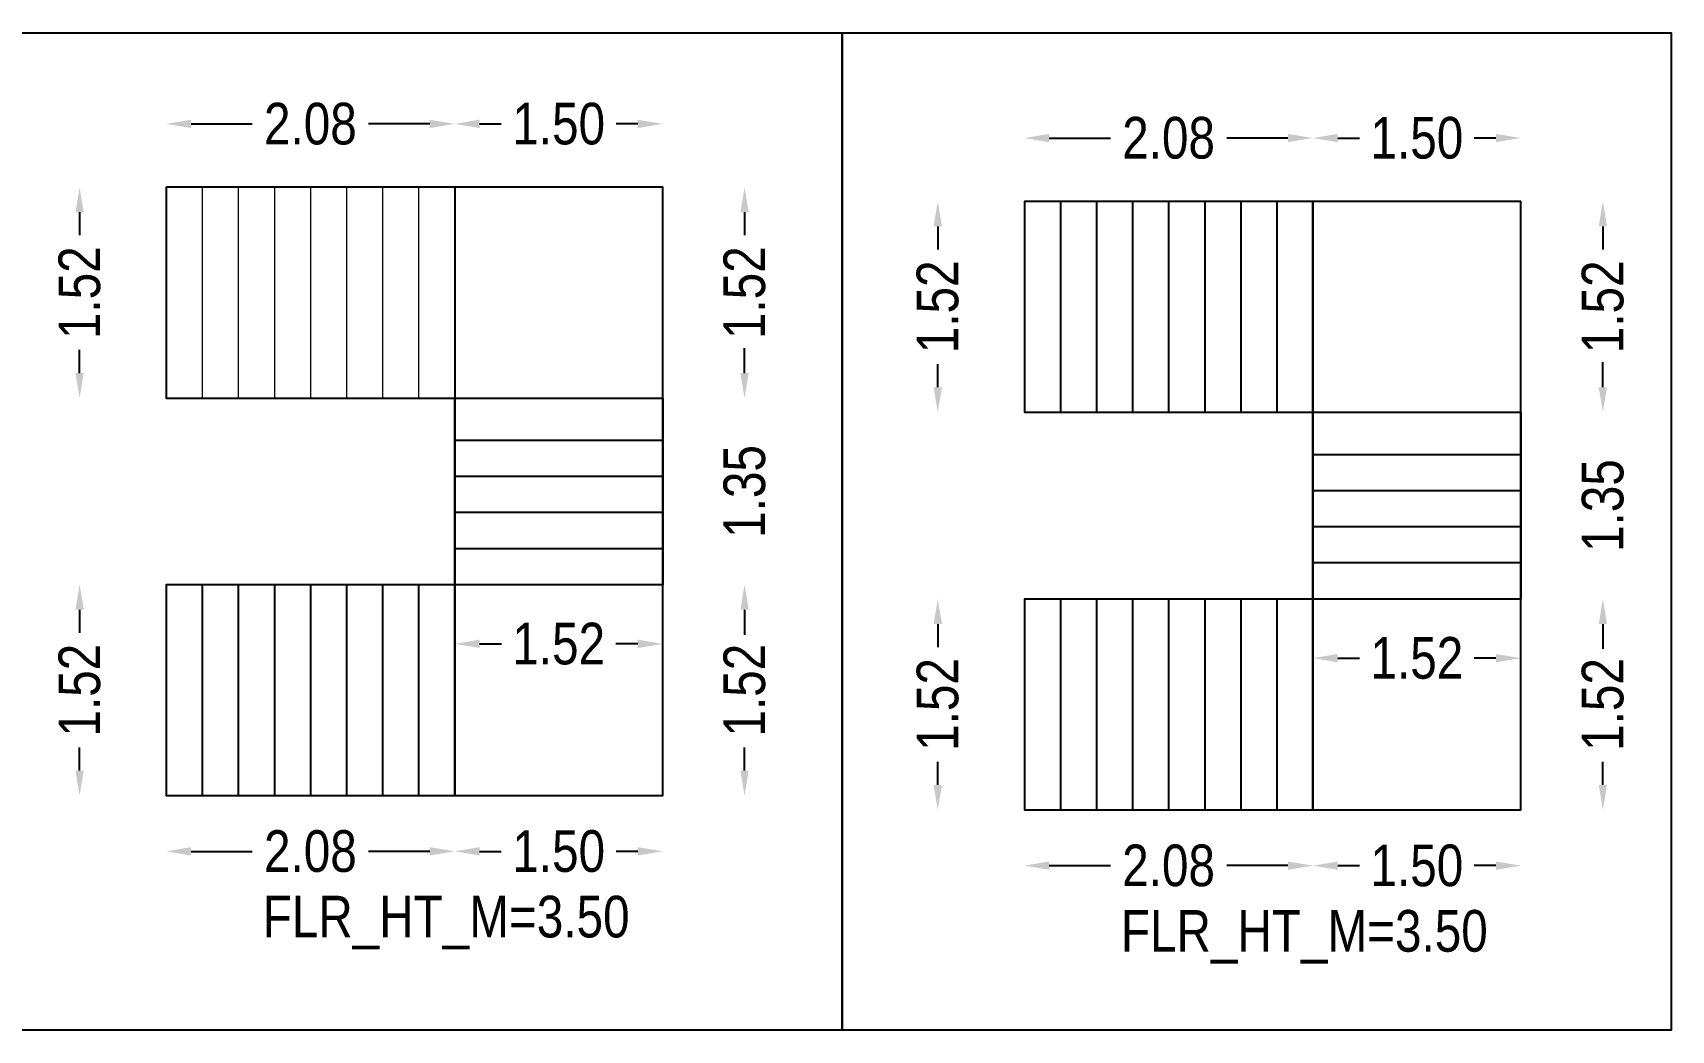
# Model space of a CAD drawing. Header units: metres. Extents: x 3750 to 6203, y 1588 to 3614.
# Drawn here: x 3805.32 to 3817.13, y 1791.57 to 1798.76 of the extents above; entities that cross this region are included whole.
import ezdxf

# ---------------------------------------------------------------- set-up
doc = ezdxf.new("R2010")
doc.units = ezdxf.units.M
for name, color, linetype in [('BLK_4_FLR_1_STAIR_1', 1, 'Continuous'), ('BLK_4_FLR_1_STAIR_1_FLIGHT_1', 7, 'Continuous'), ('BLK_4_FLR_1_STAIR_1_FLIGHT_2', 7, 'Continuous'), ('BLK_4_FLR_1_STAIR_1_FLIGHT_3', 7, 'Continuous'), ('BLK_4_FLR_1_STAIR_1_LANDING_1', 7, 'Continuous'), ('BLK_4_FLR_1_STAIR_1_LANDING_2', 7, 'Continuous'), ('BLK_4_FLR_2_STAIR_1', 1, 'Continuous'), ('BLK_4_FLR_2_STAIR_1_FLIGHT_1', 7, 'Continuous'), ('BLK_4_FLR_2_STAIR_1_FLIGHT_2', 7, 'Continuous'), ('BLK_4_FLR_2_STAIR_1_FLIGHT_3', 7, 'Continuous'), ('BLK_4_FLR_2_STAIR_1_LANDING_1', 7, 'Continuous'), ('BLK_4_FLR_2_STAIR_1_LANDING_2', 7, 'Continuous')]:
    doc.layers.add(name, color=color, linetype=linetype)
doc.styles.add('style2a', font='swissc.ttf')
doc.dimstyles.get("Standard").update_dxf_attribs({"dimtxt": 0.3, "dimasz": 0.18, "dimexe": 0.18, "dimexo": 0.0625, "dimgap": 0.09, "dimtad": 0, "dimzin": 0, "dimdsep": 46, "dimtxsty": 'style2a', "dimcen": 0.09, "dimse1": 1, "dimse2": 1, "dimadec": 0, "dimazin": 0, "dimtfac": 1, "dimtofl": 0, "dimtmove": 0, "dimatfit": 3, "dimfxl": 0, "dimtolj": 1, "dimtzin": 0, "dimarcsym": 0})

# ---------------------------------------------------------------- blocks, each defined once
blk = doc.blocks.new('*D198')
at = {"layer": 'BLK_4_FLR_2_STAIR_1_FLIGHT_1', "color": 0, "lineweight": -2, "ltscale": 10}
for p, q in [((3811.847, 1797.363), (3811.847, 1797.196)), ((3811.847, 1796.203), (3811.847, 1796.369))]:
    blk.add_line(p, q, dxfattribs=at)
at = {"layer": 'BLK_4_FLR_2_STAIR_1_FLIGHT_1', "color": 0, "ltscale": 10}
for points in [[(3811.817, 1797.363), (3811.877, 1797.363), (3811.847, 1797.543)], [(3811.817, 1796.203), (3811.877, 1796.203), (3811.847, 1796.023)]]:
    blk.add_solid(points, dxfattribs=at)
at = {"layer": 'Defpoints', "color": 0, "ltscale": 10}
for p in [(3811.847, 1797.543), (3812.731, 1797.543), (3812.731, 1796.023)]:
    blk.add_point(p, dxfattribs=at)
at = {"layer": 'BLK_4_FLR_2_STAIR_1_FLIGHT_1', "color": 0, "lineweight": 18, "ltscale": 10, "insert": (3811.847, 1796.783), "char_height": 0.3, "attachment_point": 5, "rotation": 90, "style": 'style2a'}
blk.add_mtext('\\A1;1.52', dxfattribs=at)
blk = doc.blocks.new('*D199')
at = {"layer": 'BLK_4_FLR_2_STAIR_1_FLIGHT_3', "color": 0, "lineweight": -2}
for p, q in [((3811.847, 1794.496), (3811.847, 1794.33)), ((3811.847, 1793.336), (3811.847, 1793.503))]:
    blk.add_line(p, q, dxfattribs=at)
at = {"layer": 'BLK_4_FLR_2_STAIR_1_FLIGHT_3', "color": 0}
for points in [[(3811.817, 1794.496), (3811.877, 1794.496), (3811.847, 1794.676)], [(3811.817, 1793.336), (3811.877, 1793.336), (3811.847, 1793.156)]]:
    blk.add_solid(points, dxfattribs=at)
at = {"layer": 'Defpoints', "color": 0}
for p in [(3811.847, 1794.676), (3812.731, 1794.676), (3812.731, 1793.156)]:
    blk.add_point(p, dxfattribs=at)
at = {"layer": 'BLK_4_FLR_2_STAIR_1_FLIGHT_3', "color": 0, "insert": (3811.847, 1793.916), "char_height": 0.3, "attachment_point": 5, "rotation": 90, "style": 'style2a'}
blk.add_mtext('\\A1;1.52', dxfattribs=at)
blk = doc.blocks.new('*D200')
at = {"layer": 'BLK_4_FLR_2_STAIR_1_FLIGHT_2', "color": 0, "lineweight": -2, "ltscale": 10}
for p, q in [((3814.731, 1794.25), (3814.888, 1794.25)), ((3815.871, 1794.25), (3815.715, 1794.25))]:
    blk.add_line(p, q, dxfattribs=at)
at = {"layer": 'BLK_4_FLR_2_STAIR_1_FLIGHT_2', "color": 0, "ltscale": 10}
for points in [[(3814.731, 1794.28), (3814.731, 1794.22), (3814.551, 1794.25)], [(3815.871, 1794.28), (3815.871, 1794.22), (3816.051, 1794.25)]]:
    blk.add_solid(points, dxfattribs=at)
at = {"layer": 'Defpoints', "color": 0, "ltscale": 10}
for p in [(3814.551, 1795.135), (3816.051, 1795.135), (3814.551, 1794.25)]:
    blk.add_point(p, dxfattribs=at)
at = {"layer": 'BLK_4_FLR_2_STAIR_1_FLIGHT_2', "color": 0, "lineweight": 18, "ltscale": 10, "insert": (3815.301, 1794.25), "char_height": 0.3, "attachment_point": 5, "style": 'style2a'}
blk.add_mtext('\\A1;1.52', dxfattribs=at)
blk = doc.blocks.new('*D202')
at = {"layer": 'BLK_4_FLR_2_STAIR_1_FLIGHT_1', "color": 0, "lineweight": -2, "ltscale": 10}
for p, q in [((3812.651, 1798), (3813.092, 1798)), ((3814.371, 1798), (3813.931, 1798))]:
    blk.add_line(p, q, dxfattribs=at)
at = {"layer": 'BLK_4_FLR_2_STAIR_1_FLIGHT_1', "color": 0, "ltscale": 10}
for points in [[(3812.651, 1798.03), (3812.651, 1797.97), (3812.471, 1798)], [(3814.371, 1798.03), (3814.371, 1797.97), (3814.551, 1798)]]:
    blk.add_solid(points, dxfattribs=at)
at = {"layer": 'Defpoints', "color": 0, "ltscale": 10}
for p in [(3814.551, 1798), (3812.471, 1797.543, 3.669), (3814.551, 1797.543, 3.669)]:
    blk.add_point(p, dxfattribs=at)
at = {"layer": 'BLK_4_FLR_2_STAIR_1_FLIGHT_1', "color": 0, "lineweight": 18, "ltscale": 10, "insert": (3813.511, 1798), "char_height": 0.3, "attachment_point": 5, "style": 'style2a'}
blk.add_mtext('\\A1;2.08', dxfattribs=at)
blk = doc.blocks.new('*D203')
at = {"layer": 'BLK_4_FLR_2_STAIR_1_FLIGHT_2', "color": 0, "lineweight": -2, "ltscale": 10}
for p, q in [((3816.642, 1796.203), (3816.642, 1796.383)), ((3816.642, 1794.496), (3816.642, 1794.316))]:
    blk.add_line(p, q, dxfattribs=at)
at = {"layer": 'BLK_4_FLR_2_STAIR_1_FLIGHT_2', "color": 0, "ltscale": 10}
for points in [[(3816.612, 1796.203), (3816.672, 1796.203), (3816.642, 1796.023)], [(3816.612, 1794.496), (3816.672, 1794.496), (3816.642, 1794.676)]]:
    blk.add_solid(points, dxfattribs=at)
at = {"layer": 'Defpoints', "color": 0, "ltscale": 10}
for p in [(3814.551, 1796.023, 3.669), (3814.551, 1794.676, 3.669), (3816.642, 1794.676)]:
    blk.add_point(p, dxfattribs=at)
at = {"layer": 'BLK_4_FLR_2_STAIR_1_FLIGHT_2', "color": 0, "lineweight": 18, "ltscale": 10, "insert": (3816.642, 1795.35), "char_height": 0.3, "attachment_point": 5, "rotation": 90, "style": 'style2a'}
blk.add_mtext('\\A1;1.35', dxfattribs=at)
blk = doc.blocks.new('*D197')
at = {"layer": 'BLK_4_FLR_2_STAIR_1_FLIGHT_3', "color": 0, "lineweight": -2}
for p, q in [((3812.651, 1792.754), (3813.092, 1792.754)), ((3814.371, 1792.754), (3813.931, 1792.754))]:
    blk.add_line(p, q, dxfattribs=at)
at = {"layer": 'BLK_4_FLR_2_STAIR_1_FLIGHT_3', "color": 0}
for points in [[(3812.651, 1792.784), (3812.651, 1792.724), (3812.471, 1792.754)], [(3814.371, 1792.784), (3814.371, 1792.724), (3814.551, 1792.754)]]:
    blk.add_solid(points, dxfattribs=at)
at = {"layer": 'Defpoints', "color": 0}
for p in [(3812.471, 1793.156, 3.669), (3814.551, 1793.156, 3.669), (3814.551, 1792.754)]:
    blk.add_point(p, dxfattribs=at)
at = {"layer": 'BLK_4_FLR_2_STAIR_1_FLIGHT_3', "color": 0, "insert": (3813.511, 1792.754), "char_height": 0.3, "attachment_point": 5, "style": 'style2a'}
blk.add_mtext('\\A1;2.08', dxfattribs=at)
blk = doc.blocks.new('*D201')
at = {"layer": 'BLK_4_FLR_2_STAIR_1_LANDING_1', "color": 0, "lineweight": -2}
for p, q in [((3814.731, 1798), (3814.888, 1798)), ((3815.871, 1798), (3815.715, 1798))]:
    blk.add_line(p, q, dxfattribs=at)
at = {"layer": 'BLK_4_FLR_2_STAIR_1_LANDING_1', "color": 0}
for points in [[(3814.731, 1798.03), (3814.731, 1797.97), (3814.551, 1798)], [(3815.871, 1798.03), (3815.871, 1797.97), (3816.051, 1798)]]:
    blk.add_solid(points, dxfattribs=at)
at = {"layer": 'Defpoints', "color": 0}
for p in [(3816.051, 1798), (3814.551, 1797.543, 3.669), (3816.051, 1797.543, 3.669)]:
    blk.add_point(p, dxfattribs=at)
at = {"layer": 'BLK_4_FLR_2_STAIR_1_LANDING_1', "color": 0, "insert": (3815.301, 1798), "char_height": 0.3, "attachment_point": 5, "style": 'style2a'}
blk.add_mtext('\\A1;1.50', dxfattribs=at)
blk = doc.blocks.new('*D204')
at = {"layer": 'BLK_4_FLR_2_STAIR_1_LANDING_1', "color": 0, "lineweight": -2}
for p, q in [((3816.642, 1797.363), (3816.642, 1797.196)), ((3816.642, 1796.203), (3816.642, 1796.369))]:
    blk.add_line(p, q, dxfattribs=at)
at = {"layer": 'BLK_4_FLR_2_STAIR_1_LANDING_1', "color": 0}
for points in [[(3816.612, 1797.363), (3816.672, 1797.363), (3816.642, 1797.543)], [(3816.612, 1796.203), (3816.672, 1796.203), (3816.642, 1796.023)]]:
    blk.add_solid(points, dxfattribs=at)
at = {"layer": 'Defpoints', "color": 0}
for p in [(3816.051, 1797.543, 3.669), (3816.051, 1796.023, 3.669), (3816.642, 1796.023)]:
    blk.add_point(p, dxfattribs=at)
at = {"layer": 'BLK_4_FLR_2_STAIR_1_LANDING_1', "color": 0, "insert": (3816.642, 1796.783), "char_height": 0.3, "attachment_point": 5, "rotation": 90, "style": 'style2a'}
blk.add_mtext('\\A1;1.52', dxfattribs=at)
blk = doc.blocks.new('*D205')
at = {"layer": 'BLK_4_FLR_2_STAIR_1_LANDING_2', "color": 0, "lineweight": -2}
for p, q in [((3816.642, 1794.496), (3816.642, 1794.33)), ((3816.642, 1793.336), (3816.642, 1793.503))]:
    blk.add_line(p, q, dxfattribs=at)
at = {"layer": 'BLK_4_FLR_2_STAIR_1_LANDING_2', "color": 0}
for points in [[(3816.612, 1794.496), (3816.672, 1794.496), (3816.642, 1794.676)], [(3816.612, 1793.336), (3816.672, 1793.336), (3816.642, 1793.156)]]:
    blk.add_solid(points, dxfattribs=at)
at = {"layer": 'Defpoints', "color": 0}
for p in [(3816.051, 1794.676, 3.669), (3816.051, 1793.156, 3.669), (3816.642, 1793.156)]:
    blk.add_point(p, dxfattribs=at)
at = {"layer": 'BLK_4_FLR_2_STAIR_1_LANDING_2', "color": 0, "insert": (3816.642, 1793.916), "char_height": 0.3, "attachment_point": 5, "rotation": 90, "style": 'style2a'}
blk.add_mtext('\\A1;1.52', dxfattribs=at)
blk = doc.blocks.new('*D206')
at = {"layer": 'BLK_4_FLR_2_STAIR_1_LANDING_2', "color": 0, "lineweight": -2}
for p, q in [((3814.731, 1792.754), (3814.888, 1792.754)), ((3815.871, 1792.754), (3815.715, 1792.754))]:
    blk.add_line(p, q, dxfattribs=at)
at = {"layer": 'BLK_4_FLR_2_STAIR_1_LANDING_2', "color": 0}
for points in [[(3814.731, 1792.784), (3814.731, 1792.724), (3814.551, 1792.754)], [(3815.871, 1792.784), (3815.871, 1792.724), (3816.051, 1792.754)]]:
    blk.add_solid(points, dxfattribs=at)
at = {"layer": 'Defpoints', "color": 0}
for p in [(3814.551, 1793.156, 3.669), (3816.051, 1793.156, 3.669), (3816.051, 1792.754)]:
    blk.add_point(p, dxfattribs=at)
at = {"layer": 'BLK_4_FLR_2_STAIR_1_LANDING_2', "color": 0, "insert": (3815.301, 1792.754), "char_height": 0.3, "attachment_point": 5, "style": 'style2a'}
blk.add_mtext('\\A1;1.50', dxfattribs=at)
blk = doc.blocks.new('*D550')
at = {"layer": 'BLK_4_FLR_1_STAIR_1_FLIGHT_1', "color": 0, "lineweight": -2, "ltscale": 10}
for p, q in [((3805.66, 1797.465), (3805.66, 1797.299)), ((3805.66, 1796.305), (3805.66, 1796.472))]:
    blk.add_line(p, q, dxfattribs=at)
at = {"layer": 'BLK_4_FLR_1_STAIR_1_FLIGHT_1', "color": 0, "ltscale": 10}
for points in [[(3805.63, 1797.465), (3805.69, 1797.465), (3805.66, 1797.645)], [(3805.63, 1796.305), (3805.69, 1796.305), (3805.66, 1796.125)]]:
    blk.add_solid(points, dxfattribs=at)
at = {"layer": 'Defpoints', "color": 0, "ltscale": 10}
for p in [(3805.66, 1797.645), (3806.544, 1797.645), (3806.544, 1796.125)]:
    blk.add_point(p, dxfattribs=at)
at = {"layer": 'BLK_4_FLR_1_STAIR_1_FLIGHT_1', "color": 0, "lineweight": 18, "ltscale": 10, "insert": (3805.66, 1796.885), "char_height": 0.3, "attachment_point": 5, "rotation": 90, "style": 'style2a'}
blk.add_mtext('\\A1;1.52', dxfattribs=at)
blk = doc.blocks.new('*D551')
at = {"layer": 'BLK_4_FLR_1_STAIR_1_FLIGHT_3', "color": 0, "lineweight": -2}
for p, q in [((3805.66, 1794.599), (3805.66, 1794.432)), ((3805.66, 1793.439), (3805.66, 1793.606))]:
    blk.add_line(p, q, dxfattribs=at)
at = {"layer": 'BLK_4_FLR_1_STAIR_1_FLIGHT_3', "color": 0}
for points in [[(3805.63, 1794.599), (3805.69, 1794.599), (3805.66, 1794.779)], [(3805.63, 1793.439), (3805.69, 1793.439), (3805.66, 1793.259)]]:
    blk.add_solid(points, dxfattribs=at)
at = {"layer": 'Defpoints', "color": 0}
for p in [(3805.66, 1794.779), (3806.544, 1794.779), (3806.544, 1793.259)]:
    blk.add_point(p, dxfattribs=at)
at = {"layer": 'BLK_4_FLR_1_STAIR_1_FLIGHT_3', "color": 0, "insert": (3805.66, 1794.019), "char_height": 0.3, "attachment_point": 5, "rotation": 90, "style": 'style2a'}
blk.add_mtext('\\A1;1.52', dxfattribs=at)
blk = doc.blocks.new('*D552')
at = {"layer": 'BLK_4_FLR_1_STAIR_1_FLIGHT_2', "color": 0, "lineweight": -2, "ltscale": 10}
for p, q in [((3808.544, 1794.353), (3808.701, 1794.353)), ((3809.684, 1794.353), (3809.527, 1794.353))]:
    blk.add_line(p, q, dxfattribs=at)
at = {"layer": 'BLK_4_FLR_1_STAIR_1_FLIGHT_2', "color": 0, "ltscale": 10}
for points in [[(3808.544, 1794.383), (3808.544, 1794.323), (3808.364, 1794.353)], [(3809.684, 1794.383), (3809.684, 1794.323), (3809.864, 1794.353)]]:
    blk.add_solid(points, dxfattribs=at)
at = {"layer": 'Defpoints', "color": 0, "ltscale": 10}
for p in [(3808.364, 1795.237), (3809.864, 1795.237), (3808.364, 1794.353)]:
    blk.add_point(p, dxfattribs=at)
at = {"layer": 'BLK_4_FLR_1_STAIR_1_FLIGHT_2', "color": 0, "lineweight": 18, "ltscale": 10, "insert": (3809.114, 1794.353), "char_height": 0.3, "attachment_point": 5, "style": 'style2a'}
blk.add_mtext('\\A1;1.52', dxfattribs=at)
blk = doc.blocks.new('*D554')
at = {"layer": 'BLK_4_FLR_1_STAIR_1_FLIGHT_1', "color": 0, "lineweight": -2, "ltscale": 10}
for p, q in [((3806.464, 1798.102), (3806.905, 1798.102)), ((3808.184, 1798.102), (3807.743, 1798.102))]:
    blk.add_line(p, q, dxfattribs=at)
at = {"layer": 'BLK_4_FLR_1_STAIR_1_FLIGHT_1', "color": 0, "ltscale": 10}
for points in [[(3806.464, 1798.132), (3806.464, 1798.072), (3806.284, 1798.102)], [(3808.184, 1798.132), (3808.184, 1798.072), (3808.364, 1798.102)]]:
    blk.add_solid(points, dxfattribs=at)
at = {"layer": 'Defpoints', "color": 0, "ltscale": 10}
for p in [(3808.364, 1798.102), (3806.284, 1797.645, 3.669), (3808.364, 1797.645, 3.669)]:
    blk.add_point(p, dxfattribs=at)
at = {"layer": 'BLK_4_FLR_1_STAIR_1_FLIGHT_1', "color": 0, "lineweight": 18, "ltscale": 10, "insert": (3807.324, 1798.102), "char_height": 0.3, "attachment_point": 5, "style": 'style2a'}
blk.add_mtext('\\A1;2.08', dxfattribs=at)
blk = doc.blocks.new('*D555')
at = {"layer": 'BLK_4_FLR_1_STAIR_1_FLIGHT_2', "color": 0, "lineweight": -2, "ltscale": 10}
for p, q in [((3810.454, 1796.305), (3810.454, 1796.485)), ((3810.454, 1794.599), (3810.454, 1794.419))]:
    blk.add_line(p, q, dxfattribs=at)
at = {"layer": 'BLK_4_FLR_1_STAIR_1_FLIGHT_2', "color": 0, "ltscale": 10}
for points in [[(3810.424, 1796.305), (3810.484, 1796.305), (3810.454, 1796.125)], [(3810.424, 1794.599), (3810.484, 1794.599), (3810.454, 1794.779)]]:
    blk.add_solid(points, dxfattribs=at)
at = {"layer": 'Defpoints', "color": 0, "ltscale": 10}
for p in [(3808.364, 1796.125, 3.669), (3808.364, 1794.779, 3.669), (3810.454, 1794.779)]:
    blk.add_point(p, dxfattribs=at)
at = {"layer": 'BLK_4_FLR_1_STAIR_1_FLIGHT_2', "color": 0, "lineweight": 18, "ltscale": 10, "insert": (3810.454, 1795.452), "char_height": 0.3, "attachment_point": 5, "rotation": 90, "style": 'style2a'}
blk.add_mtext('\\A1;1.35', dxfattribs=at)
blk = doc.blocks.new('*D553')
at = {"layer": 'BLK_4_FLR_1_STAIR_1_FLIGHT_3', "color": 0, "lineweight": -2}
for p, q in [((3806.464, 1792.857), (3806.905, 1792.857)), ((3808.184, 1792.857), (3807.743, 1792.857))]:
    blk.add_line(p, q, dxfattribs=at)
at = {"layer": 'BLK_4_FLR_1_STAIR_1_FLIGHT_3', "color": 0}
for points in [[(3806.464, 1792.887), (3806.464, 1792.827), (3806.284, 1792.857)], [(3808.184, 1792.887), (3808.184, 1792.827), (3808.364, 1792.857)]]:
    blk.add_solid(points, dxfattribs=at)
at = {"layer": 'Defpoints', "color": 0}
for p in [(3806.284, 1793.259, 3.669), (3808.364, 1793.259, 3.669), (3808.364, 1792.857)]:
    blk.add_point(p, dxfattribs=at)
at = {"layer": 'BLK_4_FLR_1_STAIR_1_FLIGHT_3', "color": 0, "insert": (3807.324, 1792.857), "char_height": 0.3, "attachment_point": 5, "style": 'style2a'}
blk.add_mtext('\\A1;2.08', dxfattribs=at)
blk = doc.blocks.new('*D556')
at = {"layer": 'BLK_4_FLR_1_STAIR_1_LANDING_1', "color": 0, "lineweight": -2}
for p, q in [((3808.544, 1798.102), (3808.7, 1798.102)), ((3809.684, 1798.102), (3809.528, 1798.102))]:
    blk.add_line(p, q, dxfattribs=at)
at = {"layer": 'BLK_4_FLR_1_STAIR_1_LANDING_1', "color": 0}
for points in [[(3808.544, 1798.132), (3808.544, 1798.072), (3808.364, 1798.102)], [(3809.684, 1798.132), (3809.684, 1798.072), (3809.864, 1798.102)]]:
    blk.add_solid(points, dxfattribs=at)
at = {"layer": 'Defpoints', "color": 0}
for p in [(3809.864, 1798.102), (3808.364, 1797.645, 3.669), (3809.864, 1797.645, 3.669)]:
    blk.add_point(p, dxfattribs=at)
at = {"layer": 'BLK_4_FLR_1_STAIR_1_LANDING_1', "color": 0, "insert": (3809.114, 1798.102), "char_height": 0.3, "attachment_point": 5, "style": 'style2a'}
blk.add_mtext('\\A1;1.50', dxfattribs=at)
blk = doc.blocks.new('*D557')
at = {"layer": 'BLK_4_FLR_1_STAIR_1_LANDING_1', "color": 0, "lineweight": -2}
for p, q in [((3810.454, 1797.465), (3810.454, 1797.299)), ((3810.454, 1796.305), (3810.454, 1796.472))]:
    blk.add_line(p, q, dxfattribs=at)
at = {"layer": 'BLK_4_FLR_1_STAIR_1_LANDING_1', "color": 0}
for points in [[(3810.424, 1797.465), (3810.484, 1797.465), (3810.454, 1797.645)], [(3810.424, 1796.305), (3810.484, 1796.305), (3810.454, 1796.125)]]:
    blk.add_solid(points, dxfattribs=at)
at = {"layer": 'Defpoints', "color": 0}
for p in [(3809.864, 1797.645, 3.669), (3809.864, 1796.125, 3.669), (3810.454, 1796.125)]:
    blk.add_point(p, dxfattribs=at)
at = {"layer": 'BLK_4_FLR_1_STAIR_1_LANDING_1', "color": 0, "insert": (3810.454, 1796.885), "char_height": 0.3, "attachment_point": 5, "rotation": 90, "style": 'style2a'}
blk.add_mtext('\\A1;1.52', dxfattribs=at)
blk = doc.blocks.new('*D558')
at = {"layer": 'BLK_4_FLR_1_STAIR_1_LANDING_2', "color": 0, "lineweight": -2}
for p, q in [((3810.454, 1794.599), (3810.454, 1794.432)), ((3810.454, 1793.439), (3810.454, 1793.606))]:
    blk.add_line(p, q, dxfattribs=at)
at = {"layer": 'BLK_4_FLR_1_STAIR_1_LANDING_2', "color": 0}
for points in [[(3810.424, 1794.599), (3810.484, 1794.599), (3810.454, 1794.779)], [(3810.424, 1793.439), (3810.484, 1793.439), (3810.454, 1793.259)]]:
    blk.add_solid(points, dxfattribs=at)
at = {"layer": 'Defpoints', "color": 0}
for p in [(3809.864, 1794.779, 3.669), (3809.864, 1793.259, 3.669), (3810.454, 1793.259)]:
    blk.add_point(p, dxfattribs=at)
at = {"layer": 'BLK_4_FLR_1_STAIR_1_LANDING_2', "color": 0, "insert": (3810.454, 1794.019), "char_height": 0.3, "attachment_point": 5, "rotation": 90, "style": 'style2a'}
blk.add_mtext('\\A1;1.52', dxfattribs=at)
blk = doc.blocks.new('*D559')
at = {"layer": 'BLK_4_FLR_1_STAIR_1_LANDING_2', "color": 0, "lineweight": -2}
for p, q in [((3808.544, 1792.857), (3808.7, 1792.857)), ((3809.684, 1792.857), (3809.528, 1792.857))]:
    blk.add_line(p, q, dxfattribs=at)
at = {"layer": 'BLK_4_FLR_1_STAIR_1_LANDING_2', "color": 0}
for points in [[(3808.544, 1792.887), (3808.544, 1792.827), (3808.364, 1792.857)], [(3809.684, 1792.887), (3809.684, 1792.827), (3809.864, 1792.857)]]:
    blk.add_solid(points, dxfattribs=at)
at = {"layer": 'Defpoints', "color": 0}
for p in [(3808.364, 1793.259, 3.669), (3809.864, 1793.259, 3.669), (3809.864, 1792.857)]:
    blk.add_point(p, dxfattribs=at)
at = {"layer": 'BLK_4_FLR_1_STAIR_1_LANDING_2', "color": 0, "insert": (3809.114, 1792.857), "char_height": 0.3, "attachment_point": 5, "style": 'style2a'}
blk.add_mtext('\\A1;1.50', dxfattribs=at)

msp = doc.modelspace()

# ---------------------------------------------------------------- linework, layer by layer
at = {"lineweight": 18, "ltscale": 10}
for p, q in [((3806.2842, 1797.6454, 3.6689), (3806.2842, 1796.1254, 3.6689)), ((3809.8642, 1797.6454, 3.6689), (3806.2842, 1797.6454, 3.6689)), ((3808.3642, 1797.6454, 3.6689), (3808.3642, 1794.7792, 3.6689)), ((3809.8642, 1797.6454, 3.6689), (3809.8642, 1793.2592, 3.6689)), ((3812.4714, 1797.5426, 3.6689), (3812.4714, 1796.0226, 3.6689)), ((3816.0514, 1797.5426, 3.6689), (3812.4714, 1797.5426, 3.6689)), ((3816.0514, 1797.5426, 3.6689), (3816.0514, 1793.1564, 3.6689)), ((3809.8642, 1796.1254, 3.6689), (3806.2842, 1796.1254, 3.6689)), ((3816.0514, 1796.0226, 3.6689), (3812.4714, 1796.0226, 3.6689)), ((3808.3642, 1794.7792, 3.6689), (3806.2842, 1794.7792, 3.6689)), ((3808.3642, 1794.7792, 3.6689), (3809.8642, 1794.7792, 3.6689)), ((3809.8642, 1793.2592, 3.6689), (3806.2842, 1793.2592, 3.6689)), ((3816.0514, 1793.1564, 3.6689), (3812.4714, 1793.1564, 3.6689))]:
    msp.add_line(p, q, dxfattribs=at)
at = {"lineweight": 18}
for p, q in [((3806.2842, 1794.7792, 3.6689), (3806.2842, 1793.2592, 3.6689)), ((3808.3642, 1794.7792, 3.6689), (3808.3642, 1793.2592, 3.6689))]:
    msp.add_line(p, q, dxfattribs=at)
at = {"ltscale": 0.01}
for points in [[(3805.1816, 1798.759), (3811.1583, 1798.759), (3811.1583, 1791.5673), (3805.1816, 1791.5673)], [(3811.1583, 1798.7589), (3817.1349, 1798.7589), (3817.1349, 1791.5672), (3811.1583, 1791.5672)]]:
    msp.add_lwpolyline(points, close=True, dxfattribs=at)
at = {"layer": 'BLK_4_FLR_1_STAIR_1', "elevation": 3.6689}
msp.add_lwpolyline([(3806.2842, 1797.6454), (3806.2842, 1796.1254), (3808.3642, 1796.1254), (3808.3642, 1794.7792), (3806.2842, 1794.7792), (3806.2842, 1793.2592), (3809.8642, 1793.2592), (3809.8642, 1797.6454)], close=True, dxfattribs=at)
at = {"layer": 'BLK_4_FLR_1_STAIR_1_FLIGHT_1', "lineweight": 18, "ltscale": 10}
for p, q in [((3806.5442, 1797.6454, 3.6689), (3806.5442, 1796.1254, 3.6689)), ((3806.8042, 1797.6454, 3.6689), (3806.8042, 1796.1254, 3.6689)), ((3807.0642, 1797.6454, 3.6689), (3807.0642, 1796.1254, 3.6689)), ((3807.3242, 1797.6454, 3.6689), (3807.3242, 1796.1254, 3.6689)), ((3807.5842, 1797.6454, 3.6689), (3807.5842, 1796.1254, 3.6689)), ((3807.8442, 1797.6454, 3.6689), (3807.8442, 1796.1254, 3.6689)), ((3808.1042, 1797.6454, 3.6689), (3808.1042, 1796.1254, 3.6689))]:
    msp.add_line(p, q, dxfattribs=at)
at = {"layer": 'BLK_4_FLR_1_STAIR_1_FLIGHT_1', "lineweight": 18, "ltscale": 10, "elevation": 3.6689}
msp.add_lwpolyline([(3806.2842, 1796.1254), (3808.3642, 1796.1254), (3808.3642, 1797.6454), (3806.2842, 1797.6454)], close=True, dxfattribs=at)
at = {"layer": 'BLK_4_FLR_1_STAIR_1_FLIGHT_2'}
for p, q in [((3809.8642, 1795.8192, 3.6689), (3808.3642, 1795.8192, 3.6689)), ((3809.8642, 1795.5592, 3.6689), (3808.3642, 1795.5592, 3.6689)), ((3809.8642, 1795.2992, 3.6689), (3808.3642, 1795.2992, 3.6689)), ((3809.8642, 1795.0392, 3.6689), (3808.3642, 1795.0392, 3.6689))]:
    msp.add_line(p, q, dxfattribs=at)
at = {"layer": 'BLK_4_FLR_1_STAIR_1_FLIGHT_2', "elevation": 3.6689}
msp.add_lwpolyline([(3808.3642, 1796.1254), (3809.8642, 1796.1254), (3809.8642, 1794.7792), (3808.3642, 1794.7792)], close=True, dxfattribs=at)
at = {"layer": 'BLK_4_FLR_1_STAIR_1_FLIGHT_3'}
for p, q in [((3806.5442, 1794.7792, 3.6689), (3806.5442, 1793.2592, 3.6689)), ((3806.8042, 1794.7792, 3.6689), (3806.8042, 1793.2592, 3.6689)), ((3807.0642, 1794.7792, 3.6689), (3807.0642, 1793.2592, 3.6689)), ((3807.3242, 1794.7792, 3.6689), (3807.3242, 1793.2592, 3.6689)), ((3807.5842, 1794.7792, 3.6689), (3807.5842, 1793.2592, 3.6689)), ((3807.8442, 1794.7792, 3.6689), (3807.8442, 1793.2592, 3.6689)), ((3808.1042, 1794.7792, 3.6689), (3808.1042, 1793.2592, 3.6689))]:
    msp.add_line(p, q, dxfattribs=at)
at = {"layer": 'BLK_4_FLR_1_STAIR_1_FLIGHT_3', "elevation": 3.6689}
msp.add_lwpolyline([(3806.2842, 1793.2592), (3808.3642, 1793.2592), (3808.3642, 1794.7792), (3806.2842, 1794.7792)], close=True, dxfattribs=at)
at = {"layer": 'BLK_4_FLR_1_STAIR_1_LANDING_1', "elevation": 3.6689}
msp.add_lwpolyline([(3808.3642, 1796.1254), (3809.8642, 1796.1254), (3809.8642, 1797.6454), (3808.3642, 1797.6454)], close=True, dxfattribs=at)
at = {"layer": 'BLK_4_FLR_1_STAIR_1_LANDING_2', "elevation": 3.6689}
msp.add_lwpolyline([(3808.3642, 1793.2592), (3809.8642, 1793.2592), (3809.8642, 1794.7792), (3808.3642, 1794.7792)], close=True, dxfattribs=at)
at = {"layer": 'BLK_4_FLR_2_STAIR_1', "elevation": 3.6689}
msp.add_lwpolyline([(3812.4714, 1797.5426), (3812.4714, 1796.0226), (3814.5514, 1796.0226), (3814.5514, 1794.6764), (3812.4714, 1794.6764), (3812.4714, 1793.1564), (3816.0514, 1793.1564), (3816.0514, 1797.5426)], close=True, dxfattribs=at)
at = {"layer": 'BLK_4_FLR_2_STAIR_1_FLIGHT_1'}
for p, q in [((3812.7314, 1797.5426, 3.6689), (3812.7314, 1796.0226, 3.6689)), ((3812.9914, 1797.5426, 3.6689), (3812.9914, 1796.0226, 3.6689)), ((3813.2514, 1797.5426, 3.6689), (3813.2514, 1796.0226, 3.6689)), ((3813.5114, 1797.5426, 3.6689), (3813.5114, 1796.0226, 3.6689)), ((3813.7714, 1797.5426, 3.6689), (3813.7714, 1796.0226, 3.6689)), ((3814.0314, 1797.5426, 3.6689), (3814.0314, 1796.0226, 3.6689)), ((3814.2914, 1797.5426, 3.6689), (3814.2914, 1796.0226, 3.6689))]:
    msp.add_line(p, q, dxfattribs=at)
at = {"layer": 'BLK_4_FLR_2_STAIR_1_FLIGHT_1', "elevation": 3.6689}
msp.add_lwpolyline([(3812.4714, 1796.0226), (3814.5514, 1796.0226), (3814.5514, 1797.5426), (3812.4714, 1797.5426)], close=True, dxfattribs=at)
at = {"layer": 'BLK_4_FLR_2_STAIR_1_FLIGHT_2'}
for p, q in [((3816.0514, 1795.7164, 3.6689), (3814.5514, 1795.7164, 3.6689)), ((3816.0514, 1795.4564, 3.6689), (3814.5514, 1795.4564, 3.6689)), ((3816.0514, 1795.1964, 3.6689), (3814.5514, 1795.1964, 3.6689)), ((3816.0514, 1794.9364, 3.6689), (3814.5514, 1794.9364, 3.6689))]:
    msp.add_line(p, q, dxfattribs=at)
at = {"layer": 'BLK_4_FLR_2_STAIR_1_FLIGHT_2', "elevation": 3.6689}
msp.add_lwpolyline([(3814.5514, 1796.0226), (3816.0514, 1796.0226), (3816.0514, 1794.6764), (3814.5514, 1794.6764)], close=True, dxfattribs=at)
at = {"layer": 'BLK_4_FLR_2_STAIR_1_FLIGHT_3'}
for p, q in [((3812.7314, 1794.6764, 3.6689), (3812.7314, 1793.1564, 3.6689)), ((3812.9914, 1794.6764, 3.6689), (3812.9914, 1793.1564, 3.6689)), ((3813.2514, 1794.6764, 3.6689), (3813.2514, 1793.1564, 3.6689)), ((3813.5114, 1794.6764, 3.6689), (3813.5114, 1793.1564, 3.6689)), ((3813.7714, 1794.6764, 3.6689), (3813.7714, 1793.1564, 3.6689)), ((3814.0314, 1794.6764, 3.6689), (3814.0314, 1793.1564, 3.6689)), ((3814.2914, 1794.6764, 3.6689), (3814.2914, 1793.1564, 3.6689))]:
    msp.add_line(p, q, dxfattribs=at)
at = {"layer": 'BLK_4_FLR_2_STAIR_1_FLIGHT_3', "elevation": 3.6689}
msp.add_lwpolyline([(3812.4714, 1793.1564), (3814.5514, 1793.1564), (3814.5514, 1794.6764), (3812.4714, 1794.6764)], close=True, dxfattribs=at)
at = {"layer": 'BLK_4_FLR_2_STAIR_1_LANDING_1', "elevation": 3.6689}
msp.add_lwpolyline([(3814.5514, 1796.0226), (3816.0514, 1796.0226), (3816.0514, 1797.5426), (3814.5514, 1797.5426)], close=True, dxfattribs=at)
at = {"layer": 'BLK_4_FLR_2_STAIR_1_LANDING_2', "elevation": 3.6689}
msp.add_lwpolyline([(3814.5514, 1793.1564), (3816.0514, 1793.1564), (3816.0514, 1794.6764), (3814.5514, 1794.6764)], close=True, dxfattribs=at)

# ---------------------------------------------------------------- texts
at = {"layer": 'BLK_4_FLR_1_STAIR_1', "insert": (3806.9801, 1792.5366), "char_height": 0.3, "width": 2.428276, "attachment_point": 1, "style": 'style2a'}
msp.add_mtext('FLR_HT_M=3.50', dxfattribs=at)
at = {"layer": 'BLK_4_FLR_2_STAIR_1', "insert": (3813.1672, 1792.4338), "char_height": 0.3, "width": 2.428276, "attachment_point": 1, "style": 'style2a'}
msp.add_mtext('FLR_HT_M=3.50', dxfattribs=at)

# ---------------------------------------------------------------- dimensions: what is measured, and where the dimension line sits
at = {"layer": 'BLK_4_FLR_1_STAIR_1_FLIGHT_1', "color": 1, "lineweight": 18, "ltscale": 10}
dim = msp.add_linear_dim(base=(3808.3642, 1798.1023), p1=(3806.2842, 1797.6454, 3.6689), p2=(3808.3642, 1797.6454, 3.6689), dimstyle='Standard', dxfattribs=at)
dim.commit()
dim.dimension.update_dxf_attribs({"geometry": '*D554', "text_midpoint": (3807.3242, 1798.1023)})
at = {"layer": 'BLK_4_FLR_1_STAIR_1_FLIGHT_1', "color": 2, "lineweight": 18, "ltscale": 10}
dim = msp.add_linear_dim(base=(3805.6599, 1797.6454, 3.6689), p1=(3806.5442, 1796.1254, 3.6689), p2=(3806.5442, 1797.6454, 3.6689), angle=90, dimstyle='Standard', dxfattribs=at)
dim.commit()
dim.dimension.update_dxf_attribs({"geometry": '*D550', "text_midpoint": (3805.6599, 1796.8854, 3.6689)})
at = {"layer": 'BLK_4_FLR_1_STAIR_1_FLIGHT_2', "color": 1, "lineweight": 18, "ltscale": 10}
dim = msp.add_linear_dim(base=(3810.4544, 1794.7792), p1=(3808.3642, 1796.1254, 3.6689), p2=(3808.3642, 1794.7792, 3.6689), angle=90, dimstyle='Standard', dxfattribs=at)
dim.commit()
dim.dimension.update_dxf_attribs({"geometry": '*D555', "text_midpoint": (3810.4544, 1795.4523)})
at = {"layer": 'BLK_4_FLR_1_STAIR_1_FLIGHT_2', "color": 2, "lineweight": 18, "ltscale": 10}
dim = msp.add_linear_dim(base=(3808.3642, 1794.3532, 3.6689), p1=(3809.8642, 1795.2375, 3.6689), p2=(3808.3642, 1795.2375, 3.6689), angle=180, text='1.52', dimstyle='Standard', dxfattribs=at)
dim.commit()
dim.dimension.update_dxf_attribs({"geometry": '*D552', "text_midpoint": (3809.1142, 1794.3532, 3.6689)})
at = {"layer": 'BLK_4_FLR_1_STAIR_1_FLIGHT_3', "color": 2}
dim = msp.add_linear_dim(base=(3805.6599, 1794.7792, 3.6689), p1=(3806.5442, 1793.2592, 3.6689), p2=(3806.5442, 1794.7792, 3.6689), angle=90, dimstyle='Standard', dxfattribs=at)
dim.commit()
dim.dimension.update_dxf_attribs({"geometry": '*D551', "text_midpoint": (3805.6599, 1794.0192, 3.6689)})
at = {"layer": 'BLK_4_FLR_1_STAIR_1_FLIGHT_3', "color": 1}
dim = msp.add_linear_dim(base=(3808.3642, 1792.8566), p1=(3806.2842, 1793.2592, 3.6689), p2=(3808.3642, 1793.2592, 3.6689), dimstyle='Standard', dxfattribs=at)
dim.commit()
dim.dimension.update_dxf_attribs({"geometry": '*D553', "text_midpoint": (3807.3242, 1792.8566)})
at = {"layer": 'BLK_4_FLR_1_STAIR_1_LANDING_1', "color": 2}
dim = msp.add_linear_dim(base=(3809.8642, 1798.1023), p1=(3808.3642, 1797.6454, 3.6689), p2=(3809.8642, 1797.6454, 3.6689), dimstyle='Standard', dxfattribs=at)
dim.commit()
dim.dimension.update_dxf_attribs({"geometry": '*D556', "text_midpoint": (3809.1142, 1798.1023)})
at = {"layer": 'BLK_4_FLR_1_STAIR_1_LANDING_1', "color": 1}
dim = msp.add_linear_dim(base=(3810.4544, 1796.1254), p1=(3809.8642, 1797.6454, 3.6689), p2=(3809.8642, 1796.1254, 3.6689), angle=90, dimstyle='Standard', dxfattribs=at)
dim.commit()
dim.dimension.update_dxf_attribs({"geometry": '*D557', "text_midpoint": (3810.4544, 1796.8854)})
at = {"layer": 'BLK_4_FLR_1_STAIR_1_LANDING_2', "color": 1}
dim = msp.add_linear_dim(base=(3810.4544, 1793.2592), p1=(3809.8642, 1794.7792, 3.6689), p2=(3809.8642, 1793.2592, 3.6689), angle=90, dimstyle='Standard', dxfattribs=at)
dim.commit()
dim.dimension.update_dxf_attribs({"geometry": '*D558', "text_midpoint": (3810.4544, 1794.0192)})
at = {"layer": 'BLK_4_FLR_1_STAIR_1_LANDING_2', "color": 2}
dim = msp.add_linear_dim(base=(3809.8642, 1792.8566), p1=(3808.3642, 1793.2592, 3.6689), p2=(3809.8642, 1793.2592, 3.6689), dimstyle='Standard', dxfattribs=at)
dim.commit()
dim.dimension.update_dxf_attribs({"geometry": '*D559', "text_midpoint": (3809.1142, 1792.8566)})
at = {"layer": 'BLK_4_FLR_2_STAIR_1_FLIGHT_1', "color": 1, "lineweight": 18, "ltscale": 10}
dim = msp.add_linear_dim(base=(3814.5514, 1797.9996), p1=(3812.4714, 1797.5426, 3.6689), p2=(3814.5514, 1797.5426, 3.6689), dimstyle='Standard', override={"dimtxt": 0.3, "dimdec": 2, "dimtxsty": 'style2a'}, dxfattribs=at)
dim.commit()
dim.dimension.update_dxf_attribs({"geometry": '*D202', "text_midpoint": (3813.5114, 1797.9996)})
at = {"layer": 'BLK_4_FLR_2_STAIR_1_FLIGHT_1', "color": 2, "lineweight": 18, "ltscale": 10}
dim = msp.add_linear_dim(base=(3811.847, 1797.5426, 3.6689), p1=(3812.7314, 1796.0226, 3.6689), p2=(3812.7314, 1797.5426, 3.6689), angle=90, dimstyle='Standard', override={"dimtxt": 0.3, "dimdec": 2, "dimtxsty": 'style2a'}, dxfattribs=at)
dim.commit()
dim.dimension.update_dxf_attribs({"geometry": '*D198', "text_midpoint": (3811.847, 1796.7826, 3.6689)})
at = {"layer": 'BLK_4_FLR_2_STAIR_1_FLIGHT_2', "color": 1, "lineweight": 18, "ltscale": 10}
dim = msp.add_linear_dim(base=(3816.6415, 1794.6764), p1=(3814.5514, 1796.0226, 3.6689), p2=(3814.5514, 1794.6764, 3.6689), angle=90, dimstyle='Standard', override={"dimtxt": 0.3, "dimdec": 2, "dimtxsty": 'style2a'}, dxfattribs=at)
dim.commit()
dim.dimension.update_dxf_attribs({"geometry": '*D203', "text_midpoint": (3816.6415, 1795.3495)})
at = {"layer": 'BLK_4_FLR_2_STAIR_1_FLIGHT_2', "color": 2, "lineweight": 18, "ltscale": 10}
dim = msp.add_linear_dim(base=(3814.5514, 1794.2504, 3.6689), p1=(3816.0514, 1795.1347, 3.6689), p2=(3814.5514, 1795.1347, 3.6689), angle=180, text='1.52', dimstyle='Standard', override={"dimtxt": 0.3, "dimdec": 2, "dimtxsty": 'style2a'}, dxfattribs=at)
dim.commit()
dim.dimension.update_dxf_attribs({"geometry": '*D200', "text_midpoint": (3815.3014, 1794.2504, 3.6689)})
at = {"layer": 'BLK_4_FLR_2_STAIR_1_FLIGHT_3', "color": 2}
dim = msp.add_linear_dim(base=(3811.847, 1794.6764, 3.6689), p1=(3812.7314, 1793.1564, 3.6689), p2=(3812.7314, 1794.6764, 3.6689), angle=90, dimstyle='Standard', override={"dimtxt": 0.3, "dimdec": 2, "dimtxsty": 'style2a'}, dxfattribs=at)
dim.commit()
dim.dimension.update_dxf_attribs({"geometry": '*D199', "text_midpoint": (3811.847, 1793.9164, 3.6689)})
at = {"layer": 'BLK_4_FLR_2_STAIR_1_FLIGHT_3', "color": 1}
dim = msp.add_linear_dim(base=(3814.5514, 1792.7538), p1=(3812.4714, 1793.1564, 3.6689), p2=(3814.5514, 1793.1564, 3.6689), dimstyle='Standard', override={"dimtxt": 0.3, "dimdec": 2, "dimtxsty": 'style2a'}, dxfattribs=at)
dim.commit()
dim.dimension.update_dxf_attribs({"geometry": '*D197', "text_midpoint": (3813.5114, 1792.7538)})
at = {"layer": 'BLK_4_FLR_2_STAIR_1_LANDING_1', "color": 2}
dim = msp.add_linear_dim(base=(3816.0514, 1797.9996), p1=(3814.5514, 1797.5426, 3.6689), p2=(3816.0514, 1797.5426, 3.6689), dimstyle='Standard', override={"dimtxt": 0.3, "dimdec": 2, "dimtxsty": 'style2a'}, dxfattribs=at)
dim.commit()
dim.dimension.update_dxf_attribs({"geometry": '*D201', "text_midpoint": (3815.3014, 1797.9996)})
at = {"layer": 'BLK_4_FLR_2_STAIR_1_LANDING_1', "color": 1}
dim = msp.add_linear_dim(base=(3816.6415, 1796.0226), p1=(3816.0514, 1797.5426, 3.6689), p2=(3816.0514, 1796.0226, 3.6689), angle=90, dimstyle='Standard', override={"dimtxt": 0.3, "dimdec": 2, "dimtxsty": 'style2a'}, dxfattribs=at)
dim.commit()
dim.dimension.update_dxf_attribs({"geometry": '*D204', "text_midpoint": (3816.6415, 1796.7826)})
at = {"layer": 'BLK_4_FLR_2_STAIR_1_LANDING_2', "color": 1}
dim = msp.add_linear_dim(base=(3816.6415, 1793.1564), p1=(3816.0514, 1794.6764, 3.6689), p2=(3816.0514, 1793.1564, 3.6689), angle=90, dimstyle='Standard', override={"dimtxt": 0.3, "dimdec": 2, "dimtxsty": 'style2a'}, dxfattribs=at)
dim.commit()
dim.dimension.update_dxf_attribs({"geometry": '*D205', "text_midpoint": (3816.6415, 1793.9164)})
at = {"layer": 'BLK_4_FLR_2_STAIR_1_LANDING_2', "color": 2}
dim = msp.add_linear_dim(base=(3816.0514, 1792.7538), p1=(3814.5514, 1793.1564, 3.6689), p2=(3816.0514, 1793.1564, 3.6689), dimstyle='Standard', override={"dimtxt": 0.3, "dimdec": 2, "dimtxsty": 'style2a'}, dxfattribs=at)
dim.commit()
dim.dimension.update_dxf_attribs({"geometry": '*D206', "text_midpoint": (3815.3014, 1792.7538)})

doc.saveas('drawing.dxf')
